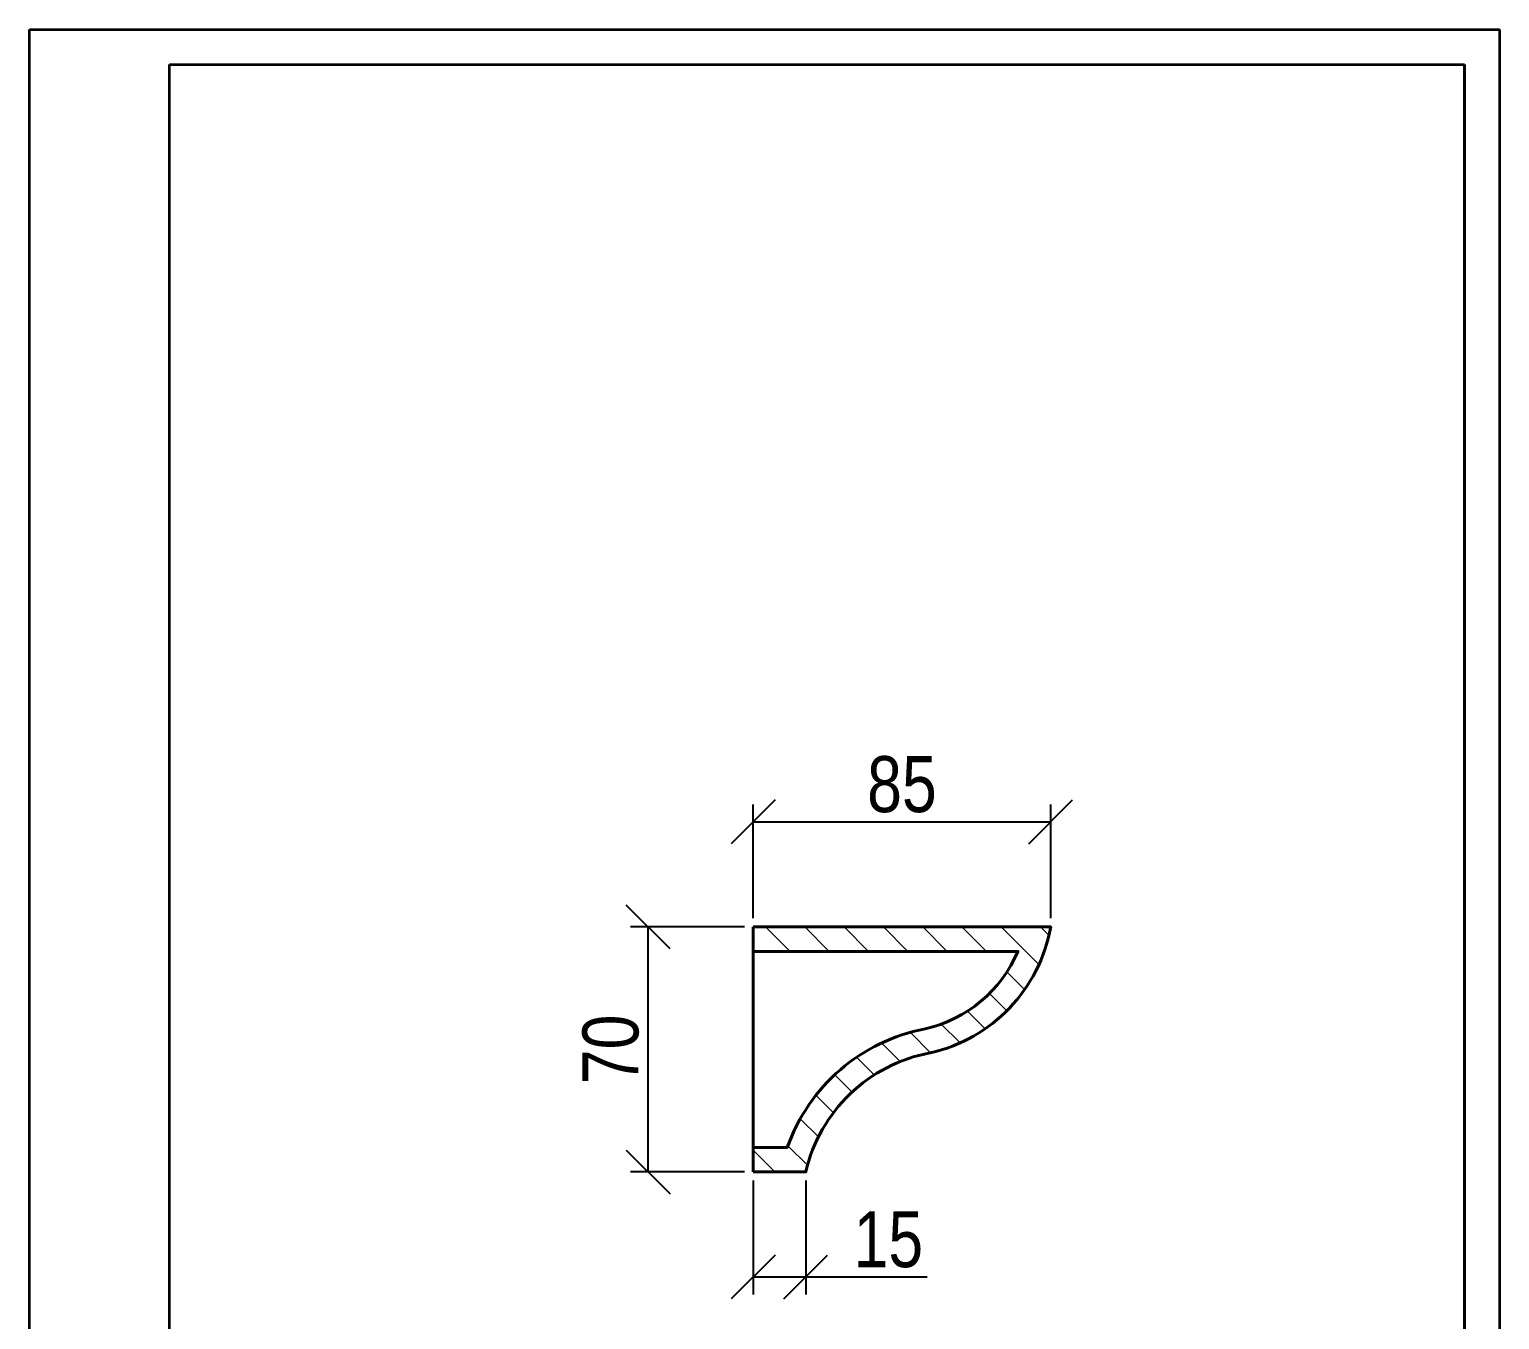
# Model space of a CAD drawing. Header units: millimetres. Extents: x 0 to 420, y 0 to 594.
# Drawn here: x 0 to 420, y 225.4 to 594 of the extents above; entities that cross this region are included whole.
import ezdxf

# ---------------------------------------------------------------- set-up
doc = ezdxf.new("R2010")
doc.units = ezdxf.units.MM
doc.layers.get('0').update_dxf_attribs({"lineweight": 35})
doc.layers.add('Архио', color=252, linetype='Continuous', lineweight=40)
doc.layers.add('Размеры', color=5, linetype='Continuous', lineweight=9)
doc.styles.add('Размер', font='ARIAL.TTF', dxfattribs={"width": 0.8})
doc.dimstyles.new('M 1-1_h36_(M 1-2)', dxfattribs={"dimscale": 0.5, "dimtxt": 32, "dimasz": 25, "dimexe": 10, "dimexo": 5, "dimgap": 5, "dimtad": 1, "dimdec": 0, "dimtxsty": 'Размер', "dimblk": 'OBLIQUE', "dimcen": 2.5, "dimadec": 0, "dimazin": 0, "dimtfac": 1, "dimtdec": 0, "dimtmove": 0, "dimatfit": 3, "dimfxl": 0, "dimarcsym": 0})

# ---------------------------------------------------------------- blocks, each defined once
blk = doc.blocks.new('A$C49AA496E')
for p, q in [((-5.684341886080801e-14, -2.788019628496841e-07), (-5.684341886080801e-14, 296.999999721198)), ((-5.684341886080801e-14, 296.999999721198), (210, 296.999999721198)), ((210, 296.999999721198), (210, -2.788019628496841e-07)), ((20, 4.999999721198037), (20, 291.999999721198)), ((20, 291.999999721198), (205, 291.9999997211971)), ((205, 291.999999721198), (205, 4.999999721198037))]:
    blk.add_line(p, q)
blk = doc.blocks.new('_Oblique')
at = {"color": 0, "linetype": 'ByBlock', "lineweight": -2}
blk.add_line((-0.5, -0.5), (0.5, 0.5), dxfattribs=at)
blk = doc.blocks.new('*D145')
at = {"layer": 'Defpoints', "color": 0}
for p in [(206.7646109409831, 267.6098107337556), (221.7646109410267, 267.6098107337556), (221.7646109410267, 237.6098107337556)]:
    blk.add_point(p, dxfattribs=at)
at = {"layer": 'Размеры', "color": 0, "lineweight": -2}
for p, q in [((206.7646109409831, 265.1098107337556), (206.7646109409831, 232.6098107337556)), ((221.7646109410267, 265.1098107337556), (221.7646109410267, 232.6098107337556)), ((206.7646109409831, 237.6098107337556), (221.7646109410267, 237.6098107337556)), ((221.7646109410267, 237.6098107337556), (256.491350368039, 237.6098107337556))]:
    blk.add_line(p, q, dxfattribs=at)
at = {"layer": 'Размеры', "color": 0, "lineweight": -2, "xscale": 12.5, "yscale": 12.5, "zscale": 12.5, "rotation": 180}
blk.add_blockref('_Oblique', (206.7646109409831, 237.6098107337556), dxfattribs=at)
at = {"layer": 'Размеры', "color": 0, "lineweight": -2, "xscale": 12.5, "yscale": 12.5, "zscale": 12.5}
blk.add_blockref('_Oblique', (221.7646109410267, 237.6098107337556), dxfattribs=at)
at = {"layer": 'Размеры', "color": 0, "insert": (245.3779806545328, 248.2789785373027), "char_height": 16, "attachment_point": 5, "style": 'Размер'}
blk.add_mtext('15', dxfattribs=at)
blk = doc.blocks.new('*D146')
at = {"layer": 'Defpoints', "color": 0}
for p in [(291.7646109409831, 367.6098107337556), (206.7646109409831, 337.6098107337556), (291.7646109409831, 337.6098107337556)]:
    blk.add_point(p, dxfattribs=at)
at = {"layer": 'Размеры', "color": 0, "lineweight": -2}
for p, q in [((206.7646109409831, 340.1098107337556), (206.7646109409831, 372.6098107337556)), ((291.7646109409831, 340.1098107337556), (291.7646109409831, 372.6098107337556)), ((206.7646109409831, 367.6098107337556), (291.7646109409831, 367.6098107337556))]:
    blk.add_line(p, q, dxfattribs=at)
at = {"layer": 'Размеры', "color": 0, "lineweight": -2, "xscale": 12.5, "yscale": 12.5, "zscale": 12.5, "rotation": 180}
blk.add_blockref('_Oblique', (206.7646109409831, 367.6098107337556), dxfattribs=at)
at = {"layer": 'Размеры', "color": 0, "lineweight": -2, "xscale": 12.5, "yscale": 12.5, "zscale": 12.5}
blk.add_blockref('_Oblique', (291.7646109409831, 367.6098107337556), dxfattribs=at)
at = {"layer": 'Размеры', "color": 0, "insert": (249.2646109409831, 378.2789785373027), "char_height": 16, "attachment_point": 5, "style": 'Размер'}
blk.add_mtext('85', dxfattribs=at)
blk = doc.blocks.new('*D144')
at = {"layer": 'Defpoints', "color": 0}
for p in [(176.7646109409831, 337.6098107337556), (206.7646109409831, 337.6098107337556), (206.7646109409831, 267.6098107337556)]:
    blk.add_point(p, dxfattribs=at)
at = {"layer": 'Размеры', "color": 0, "lineweight": -2}
for p, q in [((204.2646109409831, 337.6098107337556), (171.7646109409831, 337.6098107337556)), ((176.7646109409831, 267.6098107337556), (176.7646109409831, 337.6098107337556)), ((204.2646109409831, 267.6098107337556), (171.7646109409831, 267.6098107337556))]:
    blk.add_line(p, q, dxfattribs=at)
at = {"layer": 'Размеры', "color": 0, "lineweight": -2, "xscale": 12.5, "yscale": 12.5, "zscale": 12.5}
for p, rotation in [((176.7646109409831, 337.6098107337556), 90), ((176.7646109409831, 267.6098107337556), 270)]:
    blk.add_blockref('_Oblique', p, dxfattribs=dict(at, rotation=rotation))
at = {"layer": 'Размеры', "color": 0, "insert": (166.095443137436, 302.6098107337557), "char_height": 16, "attachment_point": 5, "rotation": 90, "style": 'Размер'}
blk.add_mtext('70', dxfattribs=at)

msp = doc.modelspace()

# ---------------------------------------------------------------- hatches: boundary and pattern name
at = {"layer": 'Размеры'}
h = msp.add_hatch(dxfattribs=at)
h.set_pattern_fill('ANSI31', color=256, scale=2.5, angle=90, style=0)
h.set_pattern_definition([(135, (-322.1894999421451, -16.72500546846555), (-5.612660075668221, -5.61266007566822), [])])
h.paths.add_polyline_path([(291.7646109409776, 337.6098107337231), (206.7646109409831, 337.6098107337556), (206.7646109409831, 330.6098107337556), (282.413389105085, 330.6098107337267, -0.2404155961759236), (255.8840232658308, 308.4818525659366, 0.2675303992360724), (216.5220204568614, 274.6098107337556), (206.7646109409831, 274.6098107337556), (206.7646109409831, 267.6098107337556), (221.7646109410267, 267.6098107337556, -0.2974911271121354), (257.3033340574978, 301.6261423063614, 0.3020523847065082)])

# ---------------------------------------------------------------- linework, layer by layer
for points in [[(409.9999999999997, 40), (409.9999999999997, 584)], [(409.9999999999997, 40), (409.9999999999997, 583.9999999999982)]]:
    msp.add_lwpolyline(points)
at = {"layer": 'Архио', "extrusion": (1, 0, -1.836909530733566e-16)}
msp.add_line((206.7646109409831, 267.6098107337556), (206.7646109409831, 337.6098107337556), dxfattribs=at)
at = {"layer": 'Архио'}
for points in [[(206.7646109409831, 337.6098107337556), (291.7646109409776, 337.6098107337231, -0.3020523847065061), (257.3033340574981, 301.6261423063615, 0.2974911271121375), (221.7646109410267, 267.6098107337556), (206.7646109409831, 267.6098107337556)], [(206.7646109409803, 330.6098107337556), (282.413389105085, 330.6098107337267, -0.2404155961759213), (255.8840232658312, 308.4818525659367, 0.2675303992360741), (216.5220204568614, 274.6098107337556), (206.7646109409831, 274.6098107337556)]]:
    msp.add_lwpolyline(points, format="xyb", dxfattribs=at)

# ---------------------------------------------------------------- block references
at = {"xscale": 2, "yscale": 2, "zscale": 2}
msp.add_blockref('A$C49AA496E', (-3.410605131648481e-13, 5.576039256993681e-07), dxfattribs=at)

# ---------------------------------------------------------------- dimensions: what is measured, and where the dimension line sits
at = {"layer": 'Размеры'}
for base, p1, p2, picture, middle in [((291.7646109409831, 367.6098107337556), (206.7646109409831, 337.6098107337556), (291.7646109409831, 337.6098107337556), '*D146', (249.2646109409831, 378.2789785373027)), ((221.7646109410267, 237.6098107337556), (206.7646109409831, 267.6098107337556), (221.7646109410267, 267.6098107337556), '*D145', (245.3779806545328, 248.2789785373027))]:
    dim = msp.add_linear_dim(base=base, p1=p1, p2=p2, dimstyle='M 1-1_h36_(M 1-2)', dxfattribs=at)
    dim.commit()
    dim.dimension.update_dxf_attribs({"geometry": picture, "text_midpoint": middle})
dim = msp.add_linear_dim(base=(176.7646109409831, 337.6098107337556), p1=(206.7646109409831, 267.6098107337556), p2=(206.7646109409831, 337.6098107337556), angle=90, dimstyle='M 1-1_h36_(M 1-2)', dxfattribs=at)
dim.commit()
dim.dimension.update_dxf_attribs({"geometry": '*D144', "text_midpoint": (166.095443137436, 302.6098107337557)})

doc.saveas('drawing.dxf')
